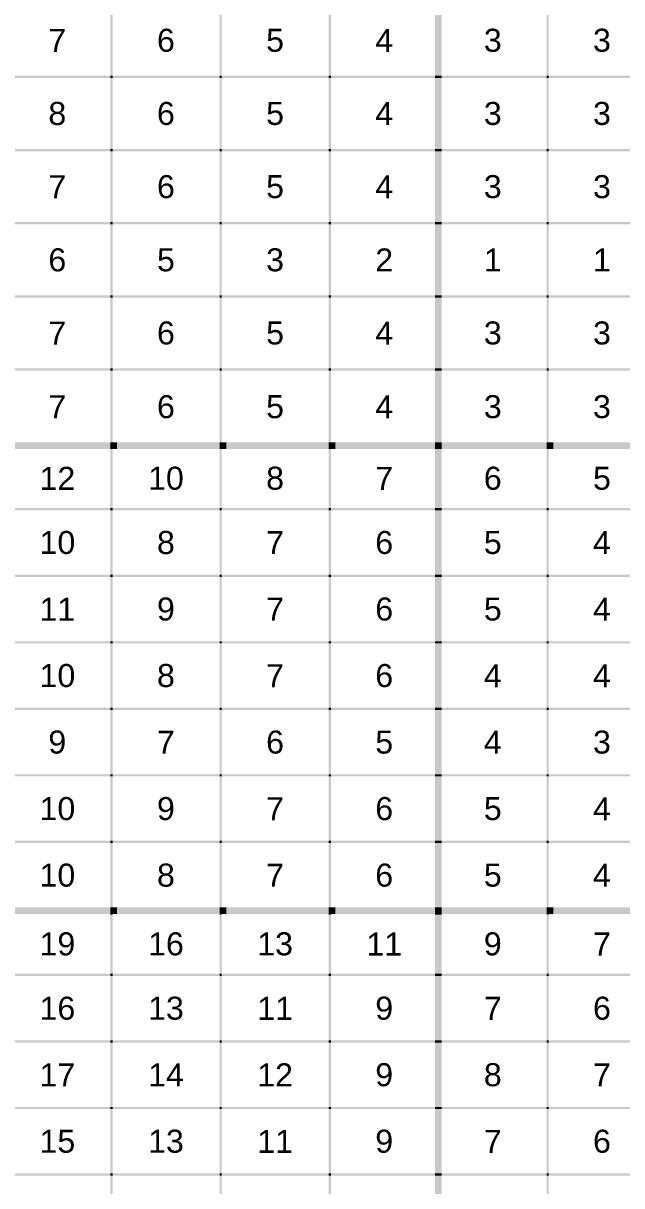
# Model space of a CAD drawing. Header units: inches. Extents: x 4293 to 10865, y -6935 to 441.
# Drawn here: x 5316.8 to 5446.5, y -421.3 to -169.7 of the extents above; entities that cross this region are included whole.
import ezdxf

# ---------------------------------------------------------------- set-up
doc = ezdxf.new("R2010")
doc.units = ezdxf.units.IN
doc.header["$MEASUREMENT"] = 0
doc.layers.add('PDF_Text', color=7, linetype='Continuous', lineweight=35)
doc.styles.add('PDF Arial', font='arial.ttf')

# ---------------------------------------------------------------- blocks, each defined once
blk = doc.blocks.new('A$C8dca8dff')
at = {"transparency": 33554610}
for points in [[(4.0533, -7.8017), (4.06, -7.8017), (4.0533, -8.015), (4.06, -8.015)], [(4.3817, -7.8017), (4.3883, -7.8017), (4.3817, -8.015), (4.3883, -8.015)], [(4.71, -7.8017), (4.7167, -7.8017), (4.71, -8.015), (4.7167, -8.015)], [(5.03, -7.8017), (5.05, -7.8017), (5.03, -8.015), (5.05, -8.015)], [(5.365, -7.8017), (5.3717, -7.8017), (5.365, -8.015), (5.3717, -8.015)], [(3.74, -8.015), (4.0533, -8.015), (3.74, -8.0217), (4.0533, -8.0217)], [(4.0533, -8.015), (4.06, -8.015), (4.0533, -8.0217), (4.06, -8.0217)], [(4.0533, -8.0217), (4.06, -8.0217), (4.0533, -8.235), (4.06, -8.235)], [(4.06, -8.015), (4.3817, -8.015), (4.06, -8.0217), (4.3817, -8.0217)], [(4.3817, -8.015), (4.3883, -8.015), (4.3817, -8.0217), (4.3883, -8.0217)], [(4.3817, -8.0217), (4.3883, -8.0217), (4.3817, -8.235), (4.3883, -8.235)], [(4.3883, -8.015), (4.71, -8.015), (4.3883, -8.0217), (4.71, -8.0217)], [(4.71, -8.015), (4.7167, -8.015), (4.71, -8.0217), (4.7167, -8.0217)], [(4.71, -8.0217), (4.7167, -8.0217), (4.71, -8.235), (4.7167, -8.235)], [(4.7167, -8.015), (5.03, -8.015), (4.7167, -8.0217), (5.03, -8.0217)], [(5.03, -8.015), (5.05, -8.015), (5.03, -8.0217), (5.05, -8.0217)], [(5.03, -8.0217), (5.05, -8.0217), (5.03, -8.235), (5.05, -8.235)], [(5.05, -8.015), (5.365, -8.015), (5.05, -8.0217), (5.365, -8.0217)], [(5.365, -8.015), (5.3717, -8.015), (5.365, -8.0217), (5.3717, -8.0217)], [(5.365, -8.0217), (5.3717, -8.0217), (5.365, -8.235), (5.3717, -8.235)], [(5.3717, -8.015), (5.6933, -8.015), (5.3717, -8.0217), (5.6933, -8.0217)], [(3.74, -8.235), (4.0533, -8.235), (3.74, -8.2417), (4.0533, -8.2417)], [(4.0533, -8.235), (4.06, -8.235), (4.0533, -8.2417), (4.06, -8.2417)], [(4.0533, -8.2417), (4.06, -8.2417), (4.0533, -8.455), (4.06, -8.455)], [(4.06, -8.235), (4.3817, -8.235), (4.06, -8.2417), (4.3817, -8.2417)], [(4.3817, -8.235), (4.3883, -8.235), (4.3817, -8.2417), (4.3883, -8.2417)], [(4.3817, -8.2417), (4.3883, -8.2417), (4.3817, -8.455), (4.3883, -8.455)], [(4.3883, -8.235), (4.71, -8.235), (4.3883, -8.2417), (4.71, -8.2417)], [(4.71, -8.235), (4.7167, -8.235), (4.71, -8.2417), (4.7167, -8.2417)], [(4.71, -8.2417), (4.7167, -8.2417), (4.71, -8.455), (4.7167, -8.455)], [(4.7167, -8.235), (5.03, -8.235), (4.7167, -8.2417), (5.03, -8.2417)], [(5.03, -8.235), (5.05, -8.235), (5.03, -8.2417), (5.05, -8.2417)], [(5.03, -8.2417), (5.05, -8.2417), (5.03, -8.455), (5.05, -8.455)], [(5.05, -8.235), (5.365, -8.235), (5.05, -8.2417), (5.365, -8.2417)], [(5.365, -8.235), (5.3717, -8.235), (5.365, -8.2417), (5.3717, -8.2417)], [(5.365, -8.2417), (5.3717, -8.2417), (5.365, -8.455), (5.3717, -8.455)], [(5.3717, -8.235), (5.6933, -8.235), (5.3717, -8.2417), (5.6933, -8.2417)], [(3.74, -8.455), (4.0533, -8.455), (3.74, -8.4617), (4.0533, -8.4617)], [(4.0533, -8.455), (4.06, -8.455), (4.0533, -8.4617), (4.06, -8.4617)], [(4.06, -8.455), (4.3817, -8.455), (4.06, -8.4617), (4.3817, -8.4617)], [(4.3817, -8.455), (4.3883, -8.455), (4.3817, -8.4617), (4.3883, -8.4617)], [(4.3883, -8.455), (4.71, -8.455), (4.3883, -8.4617), (4.71, -8.4617)], [(4.71, -8.455), (4.7167, -8.455), (4.71, -8.4617), (4.7167, -8.4617)], [(4.7167, -8.455), (5.03, -8.455), (4.7167, -8.4617), (5.03, -8.4617)], [(5.03, -8.455), (5.05, -8.455), (5.03, -8.4617), (5.05, -8.4617)], [(5.05, -8.455), (5.365, -8.455), (5.05, -8.4617), (5.365, -8.4617)], [(5.365, -8.455), (5.3717, -8.455), (5.365, -8.4617), (5.3717, -8.4617)], [(5.3717, -8.455), (5.6933, -8.455), (5.3717, -8.4617), (5.6933, -8.4617)], [(4.0533, -8.4617), (4.06, -8.4617), (4.0533, -8.675), (4.06, -8.675)], [(4.3817, -8.4617), (4.3883, -8.4617), (4.3817, -8.675), (4.3883, -8.675)], [(4.71, -8.4617), (4.7167, -8.4617), (4.71, -8.675), (4.7167, -8.675)], [(5.03, -8.4617), (5.05, -8.4617), (5.03, -8.675), (5.05, -8.675)], [(5.365, -8.4617), (5.3717, -8.4617), (5.365, -8.675), (5.3717, -8.675)], [(3.74, -8.675), (4.0533, -8.675), (3.74, -8.6817), (4.0533, -8.6817)], [(4.0533, -8.675), (4.06, -8.675), (4.0533, -8.6817), (4.06, -8.6817)], [(4.0533, -8.6817), (4.06, -8.6817), (4.0533, -8.895), (4.06, -8.895)], [(4.06, -8.675), (4.3817, -8.675), (4.06, -8.6817), (4.3817, -8.6817)], [(4.3817, -8.675), (4.3883, -8.675), (4.3817, -8.6817), (4.3883, -8.6817)], [(4.3817, -8.6817), (4.3883, -8.6817), (4.3817, -8.895), (4.3883, -8.895)], [(4.3883, -8.675), (4.71, -8.675), (4.3883, -8.6817), (4.71, -8.6817)], [(4.71, -8.675), (4.7167, -8.675), (4.71, -8.6817), (4.7167, -8.6817)], [(4.71, -8.6817), (4.7167, -8.6817), (4.71, -8.895), (4.7167, -8.895)], [(4.7167, -8.675), (5.03, -8.675), (4.7167, -8.6817), (5.03, -8.6817)], [(5.03, -8.675), (5.05, -8.675), (5.03, -8.6817), (5.05, -8.6817)], [(5.03, -8.6817), (5.05, -8.6817), (5.03, -8.895), (5.05, -8.895)], [(5.05, -8.675), (5.365, -8.675), (5.05, -8.6817), (5.365, -8.6817)], [(5.365, -8.675), (5.3717, -8.675), (5.365, -8.6817), (5.3717, -8.6817)], [(5.365, -8.6817), (5.3717, -8.6817), (5.365, -8.895), (5.3717, -8.895)], [(5.3717, -8.675), (5.6933, -8.675), (5.3717, -8.6817), (5.6933, -8.6817)], [(3.74, -8.895), (4.0533, -8.895), (3.74, -8.9017), (4.0533, -8.9017)], [(4.0533, -8.895), (4.06, -8.895), (4.0533, -8.9017), (4.06, -8.9017)], [(4.0533, -8.9017), (4.06, -8.9017), (4.0533, -9.1167), (4.06, -9.1167)], [(4.06, -8.895), (4.3817, -8.895), (4.06, -8.9017), (4.3817, -8.9017)], [(4.3817, -8.895), (4.3883, -8.895), (4.3817, -8.9017), (4.3883, -8.9017)], [(4.3817, -8.9017), (4.3883, -8.9017), (4.3817, -9.1167), (4.3883, -9.1167)], [(4.3883, -8.895), (4.71, -8.895), (4.3883, -8.9017), (4.71, -8.9017)], [(4.71, -8.895), (4.7167, -8.895), (4.71, -8.9017), (4.7167, -8.9017)], [(4.71, -8.9017), (4.7167, -8.9017), (4.71, -9.1167), (4.7167, -9.1167)], [(4.7167, -8.895), (5.03, -8.895), (4.7167, -8.9017), (5.03, -8.9017)], [(5.03, -8.895), (5.05, -8.895), (5.03, -8.9017), (5.05, -8.9017)], [(5.03, -8.9017), (5.05, -8.9017), (5.03, -9.1167), (5.05, -9.1167)], [(5.05, -8.895), (5.365, -8.895), (5.05, -8.9017), (5.365, -8.9017)], [(5.365, -8.895), (5.3717, -8.895), (5.365, -8.9017), (5.3717, -8.9017)], [(5.365, -8.9017), (5.3717, -8.9017), (5.365, -9.1167), (5.3717, -9.1167)], [(5.3717, -8.895), (5.6933, -8.895), (5.3717, -8.9017), (5.6933, -8.9017)], [(3.74, -9.1167), (4.0533, -9.1167), (3.74, -9.1367), (4.0533, -9.1367)], [(4.0533, -9.1167), (4.0733, -9.1167), (4.0533, -9.1367), (4.0733, -9.1367)], [(4.0733, -9.1167), (4.3817, -9.1167), (4.0733, -9.1367), (4.3817, -9.1367)], [(4.3817, -9.1167), (4.4017, -9.1167), (4.3817, -9.1367), (4.4017, -9.1367)], [(4.4017, -9.1167), (4.71, -9.1167), (4.4017, -9.1367), (4.71, -9.1367)], [(4.71, -9.1167), (4.73, -9.1167), (4.71, -9.1367), (4.73, -9.1367)], [(4.73, -9.1167), (5.03, -9.1167), (4.73, -9.1367), (5.03, -9.1367)], [(5.03, -9.1167), (5.05, -9.1167), (5.03, -9.1367), (5.05, -9.1367)], [(5.05, -9.1167), (5.365, -9.1167), (5.05, -9.1367), (5.365, -9.1367)], [(5.365, -9.1167), (5.385, -9.1167), (5.365, -9.1367), (5.385, -9.1367)], [(5.385, -9.1167), (5.6933, -9.1167), (5.385, -9.1367), (5.6933, -9.1367)], [(4.0533, -9.1367), (4.06, -9.1367), (4.0533, -9.315), (4.06, -9.315)], [(4.3817, -9.1367), (4.3883, -9.1367), (4.3817, -9.315), (4.3883, -9.315)], [(4.71, -9.1367), (4.7167, -9.1367), (4.71, -9.315), (4.7167, -9.315)], [(5.03, -9.1367), (5.05, -9.1367), (5.03, -9.315), (5.05, -9.315)], [(5.365, -9.1367), (5.3717, -9.1367), (5.365, -9.315), (5.3717, -9.315)], [(3.74, -9.315), (4.0533, -9.315), (3.74, -9.3217), (4.0533, -9.3217)], [(4.0533, -9.315), (4.06, -9.315), (4.0533, -9.3217), (4.06, -9.3217)], [(4.0533, -9.3217), (4.06, -9.3217), (4.0533, -9.515), (4.06, -9.515)], [(4.06, -9.315), (4.3817, -9.315), (4.06, -9.3217), (4.3817, -9.3217)], [(4.3817, -9.315), (4.3883, -9.315), (4.3817, -9.3217), (4.3883, -9.3217)], [(4.3817, -9.3217), (4.3883, -9.3217), (4.3817, -9.515), (4.3883, -9.515)], [(4.3883, -9.315), (4.71, -9.315), (4.3883, -9.3217), (4.71, -9.3217)], [(4.71, -9.315), (4.7167, -9.315), (4.71, -9.3217), (4.7167, -9.3217)], [(4.71, -9.3217), (4.7167, -9.3217), (4.71, -9.515), (4.7167, -9.515)], [(4.7167, -9.315), (5.03, -9.315), (4.7167, -9.3217), (5.03, -9.3217)], [(5.03, -9.315), (5.05, -9.315), (5.03, -9.3217), (5.05, -9.3217)], [(5.03, -9.3217), (5.05, -9.3217), (5.03, -9.515), (5.05, -9.515)], [(5.05, -9.315), (5.365, -9.315), (5.05, -9.3217), (5.365, -9.3217)], [(5.365, -9.315), (5.3717, -9.315), (5.365, -9.3217), (5.3717, -9.3217)], [(5.365, -9.3217), (5.3717, -9.3217), (5.365, -9.515), (5.3717, -9.515)], [(5.3717, -9.315), (5.6933, -9.315), (5.3717, -9.3217), (5.6933, -9.3217)], [(3.74, -9.515), (4.0533, -9.515), (3.74, -9.5217), (4.0533, -9.5217)], [(4.0533, -9.515), (4.06, -9.515), (4.0533, -9.5217), (4.06, -9.5217)], [(4.0533, -9.5217), (4.06, -9.5217), (4.0533, -9.715), (4.06, -9.715)], [(4.06, -9.515), (4.3817, -9.515), (4.06, -9.5217), (4.3817, -9.5217)], [(4.3817, -9.515), (4.3883, -9.515), (4.3817, -9.5217), (4.3883, -9.5217)], [(4.3817, -9.5217), (4.3883, -9.5217), (4.3817, -9.715), (4.3883, -9.715)], [(4.3883, -9.515), (4.71, -9.515), (4.3883, -9.5217), (4.71, -9.5217)], [(4.71, -9.515), (4.7167, -9.515), (4.71, -9.5217), (4.7167, -9.5217)], [(4.71, -9.5217), (4.7167, -9.5217), (4.71, -9.715), (4.7167, -9.715)], [(4.7167, -9.515), (5.03, -9.515), (4.7167, -9.5217), (5.03, -9.5217)], [(5.03, -9.515), (5.05, -9.515), (5.03, -9.5217), (5.05, -9.5217)], [(5.03, -9.5217), (5.05, -9.5217), (5.03, -9.715), (5.05, -9.715)], [(5.05, -9.515), (5.365, -9.515), (5.05, -9.5217), (5.365, -9.5217)], [(5.365, -9.515), (5.3717, -9.515), (5.365, -9.5217), (5.3717, -9.5217)], [(5.365, -9.5217), (5.3717, -9.5217), (5.365, -9.715), (5.3717, -9.715)], [(5.3717, -9.515), (5.6933, -9.515), (5.3717, -9.5217), (5.6933, -9.5217)], [(3.74, -9.715), (4.0533, -9.715), (3.74, -9.7217), (4.0533, -9.7217)], [(4.0533, -9.715), (4.06, -9.715), (4.0533, -9.7217), (4.06, -9.7217)], [(4.06, -9.715), (4.3817, -9.715), (4.06, -9.7217), (4.3817, -9.7217)], [(4.3817, -9.715), (4.3883, -9.715), (4.3817, -9.7217), (4.3883, -9.7217)], [(4.3883, -9.715), (4.71, -9.715), (4.3883, -9.7217), (4.71, -9.7217)], [(4.71, -9.715), (4.7167, -9.715), (4.71, -9.7217), (4.7167, -9.7217)], [(4.7167, -9.715), (5.03, -9.715), (4.7167, -9.7217), (5.03, -9.7217)], [(5.03, -9.715), (5.05, -9.715), (5.03, -9.7217), (5.05, -9.7217)], [(5.05, -9.715), (5.365, -9.715), (5.05, -9.7217), (5.365, -9.7217)], [(5.365, -9.715), (5.3717, -9.715), (5.365, -9.7217), (5.3717, -9.7217)], [(5.3717, -9.715), (5.6933, -9.715), (5.3717, -9.7217), (5.6933, -9.7217)], [(4.0533, -9.7217), (4.06, -9.7217), (4.0533, -9.915), (4.06, -9.915)], [(4.3817, -9.7217), (4.3883, -9.7217), (4.3817, -9.915), (4.3883, -9.915)], [(4.71, -9.7217), (4.7167, -9.7217), (4.71, -9.915), (4.7167, -9.915)], [(5.03, -9.7217), (5.05, -9.7217), (5.03, -9.915), (5.05, -9.915)], [(5.365, -9.7217), (5.3717, -9.7217), (5.365, -9.915), (5.3717, -9.915)], [(3.74, -9.915), (4.0533, -9.915), (3.74, -9.9217), (4.0533, -9.9217)], [(4.0533, -9.915), (4.06, -9.915), (4.0533, -9.9217), (4.06, -9.9217)], [(4.0533, -9.9217), (4.06, -9.9217), (4.0533, -10.115), (4.06, -10.115)], [(4.06, -9.915), (4.3817, -9.915), (4.06, -9.9217), (4.3817, -9.9217)], [(4.3817, -9.915), (4.3883, -9.915), (4.3817, -9.9217), (4.3883, -9.9217)], [(4.3817, -9.9217), (4.3883, -9.9217), (4.3817, -10.115), (4.3883, -10.115)], [(4.3883, -9.915), (4.71, -9.915), (4.3883, -9.9217), (4.71, -9.9217)], [(4.71, -9.915), (4.7167, -9.915), (4.71, -9.9217), (4.7167, -9.9217)], [(4.71, -9.9217), (4.7167, -9.9217), (4.71, -10.115), (4.7167, -10.115)], [(4.7167, -9.915), (5.03, -9.915), (4.7167, -9.9217), (5.03, -9.9217)], [(5.03, -9.915), (5.05, -9.915), (5.03, -9.9217), (5.05, -9.9217)], [(5.03, -9.9217), (5.05, -9.9217), (5.03, -10.115), (5.05, -10.115)], [(5.05, -9.915), (5.365, -9.915), (5.05, -9.9217), (5.365, -9.9217)], [(5.365, -9.915), (5.3717, -9.915), (5.365, -9.9217), (5.3717, -9.9217)], [(5.365, -9.9217), (5.3717, -9.9217), (5.365, -10.115), (5.3717, -10.115)], [(5.3717, -9.915), (5.6933, -9.915), (5.3717, -9.9217), (5.6933, -9.9217)], [(3.74, -10.115), (4.0533, -10.115), (3.74, -10.1217), (4.0533, -10.1217)], [(4.0533, -10.115), (4.06, -10.115), (4.0533, -10.1217), (4.06, -10.1217)], [(4.0533, -10.1217), (4.06, -10.1217), (4.0533, -10.315), (4.06, -10.315)], [(4.06, -10.115), (4.3817, -10.115), (4.06, -10.1217), (4.3817, -10.1217)], [(4.3817, -10.115), (4.3883, -10.115), (4.3817, -10.1217), (4.3883, -10.1217)], [(4.3817, -10.1217), (4.3883, -10.1217), (4.3817, -10.315), (4.3883, -10.315)], [(4.3883, -10.115), (4.71, -10.115), (4.3883, -10.1217), (4.71, -10.1217)], [(4.71, -10.115), (4.7167, -10.115), (4.71, -10.1217), (4.7167, -10.1217)], [(4.71, -10.1217), (4.7167, -10.1217), (4.71, -10.315), (4.7167, -10.315)], [(4.7167, -10.115), (5.03, -10.115), (4.7167, -10.1217), (5.03, -10.1217)], [(5.03, -10.115), (5.05, -10.115), (5.03, -10.1217), (5.05, -10.1217)], [(5.03, -10.1217), (5.05, -10.1217), (5.03, -10.315), (5.05, -10.315)], [(5.05, -10.115), (5.365, -10.115), (5.05, -10.1217), (5.365, -10.1217)], [(5.365, -10.115), (5.3717, -10.115), (5.365, -10.1217), (5.3717, -10.1217)], [(5.365, -10.1217), (5.3717, -10.1217), (5.365, -10.315), (5.3717, -10.315)], [(5.3717, -10.115), (5.6933, -10.115), (5.3717, -10.1217), (5.6933, -10.1217)], [(3.74, -10.315), (4.0533, -10.315), (3.74, -10.3217), (4.0533, -10.3217)], [(4.0533, -10.315), (4.06, -10.315), (4.0533, -10.3217), (4.06, -10.3217)], [(4.0533, -10.3217), (4.06, -10.3217), (4.0533, -10.515), (4.06, -10.515)], [(4.06, -10.315), (4.3817, -10.315), (4.06, -10.3217), (4.3817, -10.3217)], [(4.3817, -10.315), (4.3883, -10.315), (4.3817, -10.3217), (4.3883, -10.3217)], [(4.3817, -10.3217), (4.3883, -10.3217), (4.3817, -10.515), (4.3883, -10.515)], [(4.3883, -10.315), (4.71, -10.315), (4.3883, -10.3217), (4.71, -10.3217)], [(4.71, -10.315), (4.7167, -10.315), (4.71, -10.3217), (4.7167, -10.3217)], [(4.71, -10.3217), (4.7167, -10.3217), (4.71, -10.515), (4.7167, -10.515)], [(4.7167, -10.315), (5.03, -10.315), (4.7167, -10.3217), (5.03, -10.3217)], [(5.03, -10.315), (5.05, -10.315), (5.03, -10.3217), (5.05, -10.3217)], [(5.03, -10.3217), (5.05, -10.3217), (5.03, -10.515), (5.05, -10.515)], [(5.05, -10.315), (5.365, -10.315), (5.05, -10.3217), (5.365, -10.3217)], [(5.365, -10.315), (5.3717, -10.315), (5.365, -10.3217), (5.3717, -10.3217)], [(5.365, -10.3217), (5.3717, -10.3217), (5.365, -10.515), (5.3717, -10.515)], [(5.3717, -10.315), (5.6933, -10.315), (5.3717, -10.3217), (5.6933, -10.3217)], [(3.74, -10.515), (4.0533, -10.515), (3.74, -10.535), (4.0533, -10.535)], [(4.0533, -10.515), (4.0733, -10.515), (4.0533, -10.535), (4.0733, -10.535)], [(4.0733, -10.515), (4.3817, -10.515), (4.0733, -10.535), (4.3817, -10.535)], [(4.3817, -10.515), (4.4017, -10.515), (4.3817, -10.535), (4.4017, -10.535)], [(4.4017, -10.515), (4.71, -10.515), (4.4017, -10.535), (4.71, -10.535)], [(4.71, -10.515), (4.73, -10.515), (4.71, -10.535), (4.73, -10.535)], [(4.73, -10.515), (5.03, -10.515), (4.73, -10.535), (5.03, -10.535)], [(5.03, -10.515), (5.05, -10.515), (5.03, -10.5367), (5.05, -10.5367)], [(5.05, -10.515), (5.365, -10.515), (5.05, -10.535), (5.365, -10.535)], [(5.365, -10.515), (5.385, -10.515), (5.365, -10.535), (5.385, -10.535)], [(5.385, -10.515), (5.6933, -10.515), (5.385, -10.535), (5.6933, -10.535)], [(4.0533, -10.535), (4.06, -10.535), (4.0533, -10.5367), (4.06, -10.5367)], [(4.0533, -10.5367), (4.06, -10.5367), (4.0533, -10.715), (4.06, -10.715)], [(4.3817, -10.535), (4.3883, -10.535), (4.3817, -10.5367), (4.3883, -10.5367)], [(4.3817, -10.5367), (4.3883, -10.5367), (4.3817, -10.715), (4.3883, -10.715)], [(4.71, -10.535), (4.7167, -10.535), (4.71, -10.5367), (4.7167, -10.5367)], [(4.71, -10.5367), (4.7167, -10.5367), (4.71, -10.715), (4.7167, -10.715)], [(5.03, -10.5367), (5.05, -10.5367), (5.03, -10.715), (5.05, -10.715)], [(5.365, -10.535), (5.3717, -10.535), (5.365, -10.5367), (5.3717, -10.5367)], [(5.365, -10.5367), (5.3717, -10.5367), (5.365, -10.715), (5.3717, -10.715)], [(3.74, -10.715), (4.0533, -10.715), (3.74, -10.7217), (4.0533, -10.7217)], [(4.0533, -10.715), (4.06, -10.715), (4.0533, -10.7217), (4.06, -10.7217)], [(4.0533, -10.7217), (4.06, -10.7217), (4.0533, -10.915), (4.06, -10.915)], [(4.06, -10.715), (4.3817, -10.715), (4.06, -10.7217), (4.3817, -10.7217)], [(4.3817, -10.715), (4.3883, -10.715), (4.3817, -10.7217), (4.3883, -10.7217)], [(4.3817, -10.7217), (4.3883, -10.7217), (4.3817, -10.915), (4.3883, -10.915)], [(4.3883, -10.715), (4.71, -10.715), (4.3883, -10.7217), (4.71, -10.7217)], [(4.71, -10.715), (4.7167, -10.715), (4.71, -10.7217), (4.7167, -10.7217)], [(4.71, -10.7217), (4.7167, -10.7217), (4.71, -10.915), (4.7167, -10.915)], [(4.7167, -10.715), (5.03, -10.715), (4.7167, -10.7217), (5.03, -10.7217)], [(5.03, -10.715), (5.05, -10.715), (5.03, -10.7217), (5.05, -10.7217)], [(5.03, -10.7217), (5.05, -10.7217), (5.03, -10.915), (5.05, -10.915)], [(5.05, -10.715), (5.365, -10.715), (5.05, -10.7217), (5.365, -10.7217)], [(5.365, -10.715), (5.3717, -10.715), (5.365, -10.7217), (5.3717, -10.7217)], [(5.365, -10.7217), (5.3717, -10.7217), (5.365, -10.915), (5.3717, -10.915)], [(5.3717, -10.715), (5.6933, -10.715), (5.3717, -10.7217), (5.6933, -10.7217)], [(3.74, -10.915), (4.0533, -10.915), (3.74, -10.9217), (4.0533, -10.9217)], [(4.0533, -10.915), (4.06, -10.915), (4.0533, -10.9217), (4.06, -10.9217)], [(4.0533, -10.9217), (4.06, -10.9217), (4.0533, -11.115), (4.06, -11.115)], [(4.06, -10.915), (4.3817, -10.915), (4.06, -10.9217), (4.3817, -10.9217)], [(4.3817, -10.915), (4.3883, -10.915), (4.3817, -10.9217), (4.3883, -10.9217)], [(4.3817, -10.9217), (4.3883, -10.9217), (4.3817, -11.115), (4.3883, -11.115)], [(4.3883, -10.915), (4.71, -10.915), (4.3883, -10.9217), (4.71, -10.9217)], [(4.71, -10.915), (4.7167, -10.915), (4.71, -10.9217), (4.7167, -10.9217)], [(4.71, -10.9217), (4.7167, -10.9217), (4.71, -11.115), (4.7167, -11.115)], [(4.7167, -10.915), (5.03, -10.915), (4.7167, -10.9217), (5.03, -10.9217)], [(5.03, -10.915), (5.05, -10.915), (5.03, -10.9217), (5.05, -10.9217)], [(5.03, -10.9217), (5.05, -10.9217), (5.03, -11.115), (5.05, -11.115)], [(5.05, -10.915), (5.365, -10.915), (5.05, -10.9217), (5.365, -10.9217)], [(5.365, -10.915), (5.3717, -10.915), (5.365, -10.9217), (5.3717, -10.9217)], [(5.365, -10.9217), (5.3717, -10.9217), (5.365, -11.115), (5.3717, -11.115)], [(5.3717, -10.915), (5.6933, -10.915), (5.3717, -10.9217), (5.6933, -10.9217)], [(3.74, -11.115), (4.0533, -11.115), (3.74, -11.1217), (4.0533, -11.1217)], [(4.0533, -11.115), (4.06, -11.115), (4.0533, -11.1217), (4.06, -11.1217)], [(4.0533, -11.1217), (4.06, -11.1217), (4.0533, -11.315), (4.06, -11.315)], [(4.06, -11.115), (4.3817, -11.115), (4.06, -11.1217), (4.3817, -11.1217)], [(4.3817, -11.115), (4.3883, -11.115), (4.3817, -11.1217), (4.3883, -11.1217)], [(4.3817, -11.1217), (4.3883, -11.1217), (4.3817, -11.315), (4.3883, -11.315)], [(4.3883, -11.115), (4.71, -11.115), (4.3883, -11.1217), (4.71, -11.1217)], [(4.71, -11.115), (4.7167, -11.115), (4.71, -11.1217), (4.7167, -11.1217)], [(4.71, -11.1217), (4.7167, -11.1217), (4.71, -11.315), (4.7167, -11.315)], [(4.7167, -11.115), (5.03, -11.115), (4.7167, -11.1217), (5.03, -11.1217)], [(5.03, -11.115), (5.05, -11.115), (5.03, -11.1217), (5.05, -11.1217)], [(5.03, -11.1217), (5.05, -11.1217), (5.03, -11.315), (5.05, -11.315)], [(5.05, -11.115), (5.365, -11.115), (5.05, -11.1217), (5.365, -11.1217)], [(5.365, -11.115), (5.3717, -11.115), (5.365, -11.1217), (5.3717, -11.1217)], [(5.365, -11.1217), (5.3717, -11.1217), (5.365, -11.315), (5.3717, -11.315)], [(5.3717, -11.115), (5.6933, -11.115), (5.3717, -11.1217), (5.6933, -11.1217)], [(3.74, -11.315), (4.0533, -11.315), (3.74, -11.3217), (4.0533, -11.3217)], [(4.0533, -11.315), (4.06, -11.315), (4.0533, -11.3217), (4.06, -11.3217)], [(4.0533, -11.3217), (4.06, -11.3217), (4.0533, -11.515), (4.06, -11.515)], [(4.06, -11.315), (4.3817, -11.315), (4.06, -11.3217), (4.3817, -11.3217)], [(4.3817, -11.315), (4.3883, -11.315), (4.3817, -11.3217), (4.3883, -11.3217)], [(4.3817, -11.3217), (4.3883, -11.3217), (4.3817, -11.515), (4.3883, -11.515)], [(4.3883, -11.315), (4.71, -11.315), (4.3883, -11.3217), (4.71, -11.3217)], [(4.71, -11.315), (4.7167, -11.315), (4.71, -11.3217), (4.7167, -11.3217)], [(4.71, -11.3217), (4.7167, -11.3217), (4.71, -11.515), (4.7167, -11.515)], [(4.7167, -11.315), (5.03, -11.315), (4.7167, -11.3217), (5.03, -11.3217)], [(5.03, -11.315), (5.05, -11.315), (5.03, -11.3217), (5.05, -11.3217)], [(5.03, -11.3217), (5.05, -11.3217), (5.03, -11.515), (5.05, -11.515)], [(5.05, -11.315), (5.365, -11.315), (5.05, -11.3217), (5.365, -11.3217)], [(5.365, -11.315), (5.3717, -11.315), (5.365, -11.3217), (5.3717, -11.3217)], [(5.365, -11.3217), (5.3717, -11.3217), (5.365, -11.515), (5.3717, -11.515)], [(5.3717, -11.315), (5.6933, -11.315), (5.3717, -11.3217), (5.6933, -11.3217)]]:
    blk.add_solid(points, dxfattribs=at)
at = {"char_height": 0.0692, "attachment_point": 4, "style": 'PDF Arial'}
for s, insert in [('7', (3.8666, -7.9087)), ('6', (4.1933, -7.9087)), ('5', (4.5216, -7.9087)), ('4', (4.8499, -7.9087)), ('3', (5.1765, -7.9087)), ('3', (5.5048, -7.9087)), ('8', (3.8666, -8.1287)), ('6', (4.1933, -8.1287)), ('5', (4.5216, -8.1287)), ('4', (4.8499, -8.1287)), ('3', (5.1765, -8.1287)), ('3', (5.5048, -8.1287)), ('7', (3.8666, -8.3488)), ('6', (4.1933, -8.3488)), ('5', (4.5216, -8.3488)), ('4', (4.8499, -8.3488)), ('3', (5.1765, -8.3488)), ('3', (5.5048, -8.3488)), ('6', (3.8666, -8.5688)), ('5', (4.1933, -8.5688)), ('3', (4.5216, -8.5688)), ('2', (4.8499, -8.5688)), ('1', (5.1765, -8.5688)), ('1', (5.5048, -8.5688)), ('7', (3.8666, -8.7887)), ('6', (4.1933, -8.7887)), ('5', (4.5216, -8.7887)), ('4', (4.8499, -8.7887)), ('3', (5.1765, -8.7887)), ('3', (5.5048, -8.7887)), ('7', (3.8666, -9.0103)), ('6', (4.1933, -9.0103)), ('5', (4.5216, -9.0103)), ('4', (4.8499, -9.0103)), ('3', (5.1765, -9.0103)), ('3', (5.5048, -9.0103)), ('12', (3.84, -9.2254)), ('10', (4.1666, -9.2254)), ('8', (4.5216, -9.2254)), ('7', (4.8499, -9.2254)), ('6', (5.1765, -9.2254)), ('5', (5.5048, -9.2254)), ('10', (3.84, -9.4187)), ('8', (4.1933, -9.4187)), ('7', (4.5216, -9.4187)), ('6', (4.8499, -9.4187)), ('5', (5.1765, -9.4187)), ('4', (5.5048, -9.4187)), ('11', (3.84, -9.6187)), ('9', (4.1933, -9.6187)), ('7', (4.5216, -9.6187)), ('6', (4.8499, -9.6187)), ('5', (5.1765, -9.6187)), ('4', (5.5048, -9.6187)), ('10', (3.84, -9.8187)), ('8', (4.1933, -9.8187)), ('7', (4.5216, -9.8187)), ('6', (4.8499, -9.8187)), ('4', (5.1765, -9.8187)), ('4', (5.5048, -9.8187)), ('9', (3.8666, -10.0187)), ('7', (4.1933, -10.0187)), ('6', (4.5216, -10.0187)), ('5', (4.8499, -10.0187)), ('4', (5.1765, -10.0187)), ('3', (5.5048, -10.0187)), ('10', (3.84, -10.2187)), ('9', (4.1933, -10.2187)), ('7', (4.5216, -10.2187)), ('6', (4.8499, -10.2187)), ('5', (5.1765, -10.2187)), ('4', (5.5048, -10.2187)), ('10', (3.84, -10.4188)), ('8', (4.1933, -10.4188)), ('7', (4.5216, -10.4188)), ('6', (4.8499, -10.4188)), ('5', (5.1765, -10.4188)), ('4', (5.5048, -10.4188)), ('19', (3.84, -10.6254)), ('16', (4.1666, -10.6254)), ('13', (4.4949, -10.6254)), ('9', (5.1765, -10.6254)), ('11', (4.8232, -10.6254)), ('7', (5.5048, -10.6254)), ('16', (3.84, -10.8188)), ('13', (4.1666, -10.8188)), ('11', (4.4949, -10.8188)), ('9', (4.8499, -10.8188)), ('7', (5.1765, -10.8188)), ('6', (5.5048, -10.8188)), ('17', (3.84, -11.0188)), ('14', (4.1666, -11.0188)), ('12', (4.4949, -11.0188)), ('9', (4.8499, -11.0188)), ('8', (5.1765, -11.0188)), ('7', (5.5048, -11.0188)), ('15', (3.84, -11.2188)), ('13', (4.1666, -11.2188)), ('11', (4.4949, -11.2188)), ('9', (4.8499, -11.2188)), ('7', (5.1765, -11.2188)), ('6', (5.5048, -11.2188))]:
    blk.add_mtext(s, dxfattribs=dict(at, insert=insert))

msp = doc.modelspace()

# ---------------------------------------------------------------- block references
at = {"layer": 'PDF_Text', "xscale": 72, "yscale": 72, "zscale": 72}
msp.add_blockref('A$C8dca8dff', (5043.88, 396.03), dxfattribs=at)

doc.saveas('drawing.dxf')
